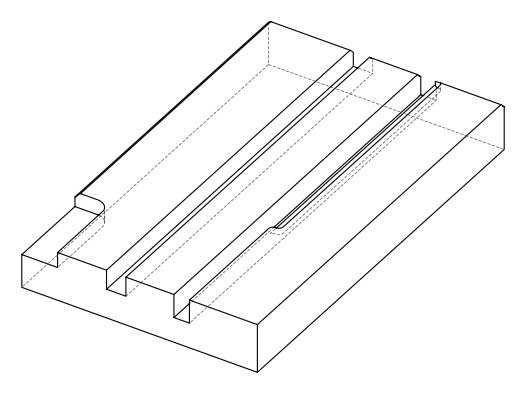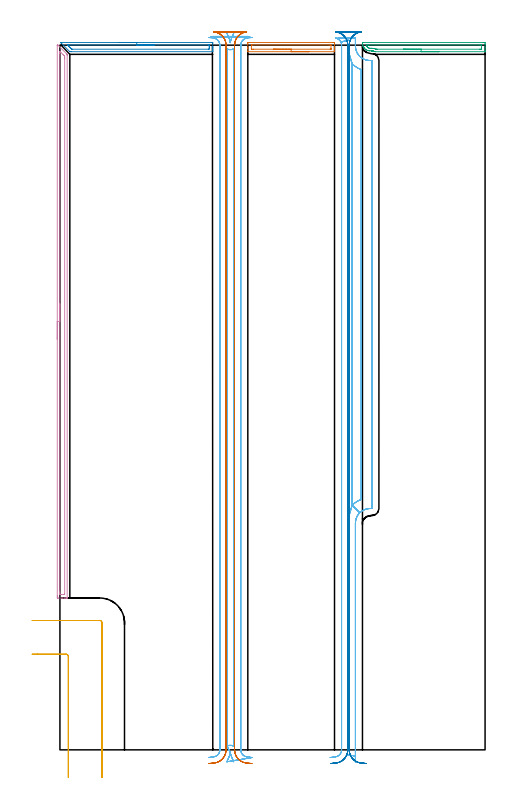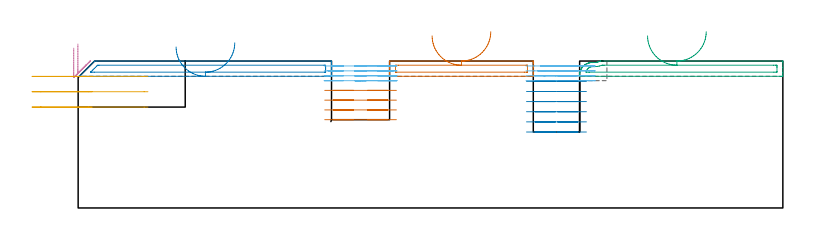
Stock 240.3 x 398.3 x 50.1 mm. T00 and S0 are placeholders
(PLAN: 8 operations, 3 tool changes, 53.5 min)
(1 AREA_MILL | FG_CHAMFER_SURFACE | UGT0205_001 | 0.97 min | 756 mm3)
(2 AREA_MILL_1 | FG_CHAMFER_SURFACE_1 | UGT0205_001 | 1.53 min | 1216 mm3)
(3 AREA_MILL_2 | FG_CHAMFER_SURFACE_2 | UGT0205_001 | 1.28 min | 984 mm3)
(4 AREA_MILL_3 | FG_CHAMFER_SURFACE_3 | UGT0205_001 | 5.16 min | 4904 mm3)
(5 MILL_CORNER_NOTCH_RECTANGULAR | CORNER_NOTCH_RECTANGULAR | UGT0201_109 | Follow Part, ap 6.35, ae 75% | 1.44 min | 48457 mm3)
(6 MILL_OPEN_POCKET | POCKET_OPEN | NXT0201_009 | Follow Part, ap 2, ae 75% | 25.68 min | 111094 mm3)
(7 MILL_RECTANGULAR_SLOT | SLOT_RECTANGULAR | UGT0201_133 | Follow Part, ap 3.75, ae 75% | 6.98 min | 104902 mm3)
(8 MILL_RECTANGULAR_SLOT_1 | SLOT_RECTANGULAR_1 | UGT0201_133 | Follow Part, ap 3.75, ae 75% | 10.43 min | 110136 mm3)
(TOOL UGT0205_001 | Chamfer Mill 20 x 3 x 45 deg. | D20 FL50 Z2)
(TOOL UGT0201_109 | End Mill 25.4 mm | D25.4 FL25 Z2)
(TOOL NXT0201_009 | ENDMILL 8mm [2P460-0800-NA 1630] | D8 FL26 Z6)
(TOOL UGT0201_133 | Carbide End Mill 15.0 | D15 FL30 Z4)
(OP 1 AREA_MILL)
G17 G21 G94 G90
T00 M6
G54
G17 G0 G90 X140.7 Y394.6 S1061 M3
G43 Z60.1 H0
G94 G1 X140.662 Z59.228 F250.
X140.548 Z58.363
X140.359 Z57.512
X140.097 Z56.68
X139.763 Z55.874
X139.36 Z55.1
X138.892 Z54.364
X138.36 Z53.672
X137.771 Z53.029
X137.128 Z52.44
X136.436 Z51.908
X135.7 Z51.44
X134.926 Z51.037
X134.12 Z50.703
X133.288 Z50.441
X132.436 Z50.252
X131.572 Z50.138
X130.7 Z50.1
X106.293
X106.21 Y394.606 Z50.092
X106.2 Y394.769 Z49.929
Y396.394 Z48.305
Y396.761 Z47.936
Y396.945 Z47.753
Y398.701 Z45.997
X106.205 Y399.395 Z45.299
X106.209 Y399.79 Z44.904
X106.333 Y399.794 Z44.902
X106.737 Y399.8 Z44.9
X154.254
X154.663 Y399.799 Z44.901
X155.066 Y399.794 Z44.902
X155.191 Y399.79 Z44.904
X155.2 Y399.395 Z45.299
Y398.701 Z45.997
Y398.517 Z46.18
Y396.761 Z47.936
Y396.394 Z48.305
Y395.372 Z49.327
Y395.005 Z49.693
X155.199 Y394.767 Z49.931
X155.19 Y394.606 Z50.092
X155.107 Y394.6 Z50.1
X130.7
Y396.014 Z48.686
X109.266
X108.512 Y396.016 Z48.684
X108.376 Y396.017 Z48.683
X108.21 Y396.021 Z48.679
X108.207 Y396.073 Z48.627
X108.202 Y396.189 Z48.511
X108.201 Y397.947 Z46.753
X108.205 Y398.256 Z46.444
X108.21 Y398.343 Z46.357
X108.214 Y398.38 Z46.32
X108.23 Y398.381 Z46.319
X108.323 Y398.383 Z46.317
X108.512 Y398.385 Z46.315
X108.645 Y398.386 Z46.314
X152.134
X152.888 Y398.384 Z46.316
X153.024 Y398.383 Z46.317
X153.19 Y398.379 Z46.321
X153.193 Y398.327 Z46.373
X153.198 Y398.211 Z46.489
X153.199 Y396.453 Z48.247
X153.194 Y396.144 Z48.556
X153.19 Y396.057 Z48.643
X153.186 Y396.02 Z48.68
X153.17 Y396.019 Z48.681
X153.077 Y396.017 Z48.683
X152.888 Y396.015 Z48.685
X152.755 Y396.014 Z48.686
X130.7
X129.828 Z48.724
X128.964 Z48.838
X128.112 Z49.026
X127.28 Z49.289
X126.474 Z49.623
X125.7 Z50.025
X124.964 Z50.494
X124.272 Z51.025
X123.629 Z51.615
X123.04 Z52.258
X122.508 Z52.95
X122.04 Z53.686
X121.637 Z54.46
X121.303 Z55.265
X121.041 Z56.098
X120.852 Z56.949
X120.738 Z57.814
X120.7 Z58.686
G0 Z60.1
M5
M2
(OP 2 AREA_MILL_1)
G17 G21 G94 G90
T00 M6
G54
G17 G0 G90 X33.4 Y399.8 S1061 M3
G43 Z60.1 H0
Z54.9
G94 G1 X33.438 Z54.028 F250.
X33.552 Z53.164
X33.741 Z52.312
X34.003 Z51.48
X34.337 Z50.674
X34.74 Z49.9
X35.209 Z49.164
X35.74 Z48.472
X36.329 Z47.829
X36.972 Z47.24
X37.664 Z46.709
X38.4 Z46.24
X39.174 Z45.837
X39.98 Z45.503
X40.812 Z45.241
X41.664 Z45.052
X42.529 Z44.938
X43.4 Z44.9
X85.794 Y399.799 Z44.901
X86.201 Y399.796 Z44.902
X86.39 Y399.791 Z44.905
X86.4 Y399.395 Z45.3
Y397.639 Z47.055
Y397.076 Z47.621
Y396.761 Z47.935
Y396.197 Z48.499
Y395.883 Z48.812
Y395.254 Z49.446
Y394.89 Z49.809
X86.398 Y394.743 Z49.949
X86.39 Y394.602 Z50.088
X86.24 Y394.6 Z50.1
X6.361
X5.595 Y394.605 Z50.091
X5.538 Y394.661 Z50.036
X5.469 Y394.73 Z49.968
X0.761 Y399.439 Z45.261
X0.56 Y399.642 Z45.058
X0.419 Y399.793 Z44.906
X0.56 Y399.8 Z44.9
X43.4
Y398.386 Z46.314
X84.009 Y398.385 Z46.315
X84.143
X84.361 Y398.38 Z46.32
X84.383 Y398.379 Z46.321
X84.39 Y398.369 Z46.331
X84.396 Y398.34 Z46.36
X84.398 Y398.312 Z46.388
X84.4 Y398.133 Z46.567
Y397.639 Z47.061
Y397.254 Z47.446
X84.398 Y396.761 Z47.939
X84.394 Y396.382 Z48.318
X84.379 Y396.021 Z48.679
X84.009 Y396.016 Z48.684
X83.874 Y396.015 Z48.685
X7.119
X6.741 Y396.019 Z48.681
X6.651 Y396.021 Z48.679
X6.53 Y396.131 Z48.569
X6.361 Y396.292 Z48.408
X5.889 Y396.761 Z47.939
X5.469 Y397.181 Z47.519
X5.011 Y397.639 Z47.061
X4.576 Y398.074 Z46.626
X4.351 Y398.306 Z46.394
X4.311 Y398.351 Z46.349
X4.29 Y398.379 Z46.321
X4.335 Y398.38 Z46.32
X4.576 Y398.384 Z46.316
X4.71 Y398.385 Z46.315
X5.469 Y398.386 Z46.314
X43.4
X44.272 Z46.352
X45.137 Z46.466
X45.988 Z46.655
X46.82 Z46.917
X47.626 Z47.251
X48.4 Z47.654
X49.136 Z48.123
X49.828 Z48.654
X50.471 Z49.243
X51.061 Z49.886
X51.592 Z50.578
X52.06 Z51.314
X52.463 Z52.088
X52.797 Z52.894
X53.059 Z53.726
X53.248 Z54.578
X53.362 Z55.443
X53.4 Z56.314
G0 Z60.1
M5
M2
(OP 3 AREA_MILL_2)
G17 G21 G94 G90
T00 M6
G54
G17 G0 G90 X214.169 Y394.6 S1061 M3
G43 Z60.1 H0
G94 G1 X214.131 Z59.228 F250.
X214.017 Z58.363
X213.828 Z57.512
X213.566 Z56.68
X213.232 Z55.874
X212.829 Z55.1
X212.36 Z54.364
X211.829 Z53.672
X211.24 Z53.029
X210.596 Z52.44
X209.904 Z51.908
X209.169 Z51.44
X208.395 Z51.037
X207.589 Z50.703
X206.757 Z50.441
X205.905 Z50.252
X205.04 Z50.138
X204.169 Z50.1
X178.168
X178.091 Y394.605 Z50.09
X178.042 Y394.622 Z50.075
X177.965 Y394.658 Z50.039
X177.524 Y394.839 Z49.86
X177.202 Y394.935 Z49.762
X177.072 Y394.974 Z49.724
X176.909 Y395.005 Z49.692
X176.839 Y395.018 Z49.678
X176.628 Y395.059 Z49.639
X176.404 Y395.084 Z49.614
X176.287 Y395.091 Z49.608
X176.23 Y395.093 Z49.603
X176.183 Y395.094 Z49.598
X176.134 Z49.596
X176.057 Y395.097 Z49.599
X175.889 Y395.099 Z49.6
X175.066 Y395.103 Z49.587
X175.062
X174.823 Y395.123 Z49.572
X174.623 Y395.152 Z49.546
X174.396 Y395.183 Z49.515
X174.218 Y395.22 Z49.48
X174.105 Y395.249 Z49.451
X174.045 Y395.264 Z49.435
X173.947 Y395.297 Z49.402
X173.77 Y395.357 Z49.341
X173.497 Y395.469 Z49.228
X173.041 Y395.708 Z48.991
X172.85 Y395.827 Z48.871
X172.821 Y395.846 Z48.852
X172.595 Y396.009 Z48.69
X172.442 Y396.135 Z48.563
X172.24 Y396.326 Z48.373
X172.117 Y396.457 Z48.242
X172.052 Y396.527 Z48.172
X171.963 Y396.634 Z48.066
X171.879 Y396.737 Z47.961
X171.861 Y396.761 Z47.937
X171.716 Y396.957 Z47.742
X171.684 Y397.007 Z47.692
X171.646 Y397.075 Z47.625
X171.52 Y397.305 Z47.394
X171.451 Y397.441 Z47.257
X171.363 Y397.639 Z47.059
X171.259 Y397.879 Z46.819
X171.135 Y398.313 Z46.386
X171.119 Y398.369 Z46.331
X171.046 Y398.755 Z45.945
X171.012 Y399.19 Z45.508
X171. Y399.792 Z44.906
X171.077 Y399.795 Z44.905
X171.281 Y399.8 Z44.9
X239.37
X239.778 Y399.798 Z44.902
X240.18 Y399.793
X240.291 Y399.79 Z44.904
X240.3 Y399.395 Z45.299
Y398.673 Z46.026
Y398.517 Z46.181
Y396.761 Z47.936
Y395.005 Z49.693
X240.299 Y394.741 Z49.958
X240.29 Y394.605 Z50.092
X240.221 Y394.6 Z50.1
X204.169
Y396.014 Z48.686
X179.366
X178.989 Y396.016 Z48.684
X178.801 Y396.019 Z48.681
X178.707 Y396.021 Z48.679
X178.612 Y396.036 Z48.664
X178.381 Y396.112 Z48.588
X177.725 Y396.304 Z48.396
X177.193 Y396.41 Z48.29
X176.839 Y396.461 Z48.239
X176.211 Y396.505 Z48.195
X176.004 Y396.513 Z48.187
X175.978
X175.303 Y396.527 Z48.173
X175.066 Y396.54 Z48.16
X174.867 Y396.567 Z48.133
X174.666 Y396.633 Z48.067
X174.408 Y396.761 Z47.939
X174.18 Y396.894 Z47.806
X173.987 Y397.048 Z47.652
X173.788 Y397.247 Z47.453
X173.616 Y397.453 Z47.247
X173.493 Y397.639 Z47.061
X173.293 Y398.017 Z46.683
X173.208 Y398.233 Z46.467
X173.195 Y398.276 Z46.424
X173.174 Y398.379 Z46.321
X173.293 Y398.382 Z46.318
X173.427 Y398.384 Z46.316
X174.18 Y398.386 Z46.314
X174.312
X237.252
X238.005 Y398.383 Z46.317
X238.143 Y398.381 Z46.319
X238.29 Y398.373 Z46.327
X238.293 Y398.331 Z46.369
X238.298 Y398.227 Z46.473
X238.299 Y396.761 Z47.939
X238.298 Y396.471 Z48.229
X238.29 Y396.177 Z48.523
X238.279 Y396.021 Z48.679
X238.193 Y396.019 Z48.681
X238.005 Y396.016 Z48.684
X237.872 Y396.015 Z48.685
X237.119 Y396.014 Z48.686
X204.169
X203.297 Z48.724
X202.432 Z48.838
X201.58 Z49.026
X200.748 Z49.289
X199.942 Z49.623
X199.169 Z50.026
X198.433 Z50.494
X197.741 Z51.025
X197.098 Z51.615
X196.508 Z52.258
X195.977 Z52.95
X195.508 Z53.686
X195.106 Z54.46
X194.772 Z55.266
X194.509 Z56.098
X194.321 Z56.949
X194.207 Z57.814
X194.169 Z58.686
G0 Z60.1
M5
M2
(OP 4 AREA_MILL_3)
G17 G21 G94 G90
T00 M6
G54
G17 G0 G90 X-1.5 Y232.11 S1061 M3
G43 Z60.1 H0
Z54.5
G94 G1 Y232.148 Z53.628 F250.
Y232.262 Z52.763
Y232.451 Z51.912
Y232.713 Z51.08
Y233.047 Z50.274
Y233.45 Z49.5
Y233.919 Z48.764
Y234.45 Z48.072
Y235.039 Z47.429
Y235.683 Z46.84
Y236.375 Z46.308
Y237.11 Z45.84
Y237.884 Z45.437
Y238.69 Z45.103
Y239.522 Z44.841
Y240.374 Z44.652
Y241.239 Z44.538
Y242.11 Z44.5
Y397.944
X-1.497 Y398.261 Z44.503
X-1.495 Y398.279 Z44.504
X-1.49 Y398.303 Z44.509
X-1.487 Y398.319 Z44.511
X-1.471 Y398.409 Z44.523
X-1.371 Y398.38 Z44.624
X-1.208 Y398.321 Z44.79
X-1.178 Y398.31 Z44.82
X-1.099 Y398.295 Z44.897
X-1.092 Y398.293 Z44.905
X3.971 Y393.231 Z49.967
X3.992 Y393.209 Z49.988
X4.099 Y393.095 Z50.086
X4.1 Y392.461 Z50.1
Y85.957
X4.097 Y85.81 Z50.088
X4.056 Y85.807 Z50.048
X3.695 Y85.8 Z49.695
X3.262 Z49.262
X2.635 Z48.63
X1.432 Z47.429
X0.855 Z46.849
X-0.926 Y85.801 Z45.07
X-1.176 Y85.803 Z44.82
X-1.491 Y85.807 Z44.505
X-1.493 Y85.835 Z44.503
X-1.499 Y86.403 Z44.501
X-1.5 Y86.979 Z44.5
Y242.11
X-0.086 Z45.914
Y393.404
X-0.083 Y394.246 Z45.917
X-0.081 Y394.291 Z45.919
X-0.035 Y394.774 Z45.965
X0.502 Y394.246 Z46.502
X1.745 Y393.005 Z47.745
X2.285 Y392.461 Z48.285
X2.635 Y392.103 Z48.635
X2.68 Y391.569 Z48.68
X2.683 Y391.521 Z48.683
X2.686 Y390.676 Z48.686
Y390.626
X2.685 Y88.087 Z48.685
X2.682 Y87.986 Z48.682
X2.677 Y87.81 Z48.677
X2.635 Y87.808 Z48.635
X2.131 Y87.801 Z48.131
X0.855 Z46.855
X0.349 Y87.803 Z46.349
X-0.035 Y87.81 Z45.965
X-0.079 Y88.188 Z45.921
X-0.082 Y88.235 Z45.918
X-0.086 Y89.08 Z45.914
Y89.131
Y242.11
Y242.982 Z45.952
Y243.847 Z46.066
Y244.699 Z46.255
Y245.531 Z46.517
Y246.337 Z46.851
Y247.11 Z47.254
Y247.846 Z47.723
Y248.538 Z48.254
Y249.181 Z48.843
Y249.771 Z49.486
Y250.302 Z50.178
Y250.771 Z50.914
Y251.173 Z51.688
Y251.507 Z52.494
Y251.77 Z53.326
Y251.958 Z54.178
Y252.072 Z55.043
Y252.11 Z55.914
G0 Z60.1
M5
M2
(OP 5 MILL_CORNER_NOTCH_RECTANGULAR)
G17 G21 G94 G90
T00 M6
G54
G17 G0 G90 X4.75 Y-15.7 S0 M3
G43 Z60.1 H0
Z44.867
G94 G1 Y-12.7 F250.
Y52.785 F500.
G3 X3.485 Y54.05 R1.27
G1 X-12.7
X-15.7 F250.
G0 Z60.1
X23.8 Y-15.7
Z44.867
G1 Y-12.7
Y71.8 F500.
G3 X22.5 Y73.1 R1.3
G1 X-12.7
X-15.7 F250.
G0 Z60.1
X4.75 Y-15.7
Z39.633
G1 Y-12.7
Y52.785 F500.
G3 X3.485 Y54.05 R1.27
G1 X-12.7
X-15.7 F250.
G0 Z60.1
X23.8 Y-15.7
Z39.633
G1 Y-12.7
Y71.8 F500.
G3 X22.5 Y73.1 R1.3
G1 X-12.7
X-15.7 F250.
G0 Z60.1
X4.75 Y-15.7
Z34.4
G1 Y-12.7
Y52.785 F500.
G3 X3.485 Y54.05 R1.27
G1 X-12.7
X-15.7 F250.
G0 Z60.1
X23.8 Y-15.7
Z34.4
G1 Y-12.7
Y71.8 F500.
G3 X22.5 Y73.1 R1.3
G1 X-12.7
X-15.7 F250.
G0 Z60.1
M5
M2
(OP 6 MILL_OPEN_POCKET)
G17 G21 G94 G90
T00 M6
G54
G17 G0 G90 X167. Y-7. S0 M3
G43 Z60.1 H1
Z48.425
G94 G1 Y-4. F250.
Y-3.452 F500.
X162.831 Y-2.891
X167. Y-3.452
Y128.2
G2 X169.425 Y134.022 R8.2
G1 X165.2 Y138.282
G2 X169.286 Y141.11 R14.2
X170.3 Y141.528 R14.2
G1 Y384.472
G2 X165.2 Y387.718 R14.2
G1 X163.642 Y392.707
X165.2 Y387.718
Y138.282
X163.642 Y133.293
X165.2 Y138.282
X169.425 Y134.022
G2 X175.2 Y136.4 R8.2
G1 X176.1
G3 X176.3 Y136.6 R0.2
G1 Y389.4
G3 X176.1 Y389.6 R0.2
G1 X175.2
G2 X167. Y397.8 R8.2
G1 Y402.22
G3 X166.203 Y402.3 R4.
G1 X160.035
G3 X157.617 Y401.487 R4.
G2 X158.839 Y399.96 R4.
G1 X162.835 Y401.166
X158.839 Y399.96
G2 X159.2 Y398.3 R4.
G1 Y0.
G2 X155.689 Y-3.97 R4.
G1 X152.711 Y-4.337 F250.
G0 X167. Y-7. Z46.75
G1 Y-4.
Y-3.452 F500.
X162.831 Y-2.891
X167. Y-3.452
Y128.2
G2 X169.425 Y134.022 R8.2
G1 X165.2 Y138.282
G2 X169.286 Y141.11 R14.2
X170.3 Y141.528 R14.2
G1 Y384.472
G2 X165.2 Y387.718 R14.2
G1 X163.642 Y392.707
X165.2 Y387.718
Y138.282
X163.642 Y133.293
X165.2 Y138.282
X169.425 Y134.022
G2 X175.2 Y136.4 R8.2
G1 X176.1
G3 X176.3 Y136.6 R0.2
G1 Y389.4
G3 X176.1 Y389.6 R0.2
G1 X175.2
G2 X167. Y397.8 R8.2
G1 Y402.3
X158.246
G3 X156.751 Y402.01 R4.
G1 X156.762 Y401.982
G2 X158.832 Y399.976 R4.
G1 X162.831 Y401.191
X158.832 Y399.976
G2 X159.2 Y398.3 R4.
G1 Y0.
G2 X155.689 Y-3.97 R4.
G1 X152.711 Y-4.337 F250.
G0 X167. Y-7. Z45.075
G1 Y-4.
Y-3.452 F500.
X162.831 Y-2.891
X167. Y-3.452
Y128.2
G2 X169.425 Y134.022 R8.2
G1 X165.2 Y138.282
G2 X170.3 Y141.528 R14.2
G1 Y384.472
G2 X165.2 Y387.718 R14.2
G1 X163.642 Y392.707
X165.2 Y387.718
Y138.282
X163.642 Y133.293
X165.2 Y138.282
X169.425 Y134.022
G2 X175.2 Y136.4 R8.2
G1 X176.1
G3 X176.3 Y136.6 R0.2
G1 Y389.4
G3 X176.1 Y389.6 R0.2
G1 X175.2
G2 X167. Y397.8 R8.2
G1 Y402.3
X155.896
X155.718 Y402.296
X155.72 Y402.266
G2 X158.832 Y399.976 R4.
G1 X162.831 Y401.191
X158.832 Y399.976
G2 X159.2 Y398.3 R4.
G1 Y0.
G2 X155.689 Y-3.97 R4.
G1 X152.711 Y-4.337 F250.
G0 X167. Y-7. Z43.4
G1 Y-4.
Y-3.452 F500.
X162.831 Y-2.891
X167. Y-3.452
Y128.2
G2 X169.425 Y134.022 R8.2
G1 X165.2 Y138.282
G2 X170.3 Y141.528 R14.2
G1 Y384.472
G2 X165.2 Y387.718 R14.2
G1 X163.642 Y392.707
X165.2 Y387.718
Y138.282
X163.642 Y133.293
X165.2 Y138.282
X169.425 Y134.022
G2 X175.2 Y136.4 R8.2
G1 X176.1
G3 X176.3 Y136.6 R0.2
G1 Y389.4
G3 X176.1 Y389.6 R0.2
G1 X175.2
G2 X167. Y397.8 R8.2
G1 Y402.3
X155.689
Y402.27
G2 X158.832 Y399.976 R4.
G1 X162.831 Y401.191
X158.832 Y399.976
G2 X159.2 Y398.3 R4.
G1 Y0.
G2 X155.689 Y-3.97 R4.
G1 X152.711 Y-4.337 F250.
G0 Z60.1
X94.365 Y405.05
Z48.425
G1 X95.565 Y402.3
G2 X96.3 Y399.711 R10.
X97.035 Y402.3 R10.
G1 X98.235 Y405.05
G0 Z60.1
Y-6.75
Z48.425
G1 X97.035 Y-4.
G2 X96.3 Y-1.411 R10. F500.
G1 X94.4 Y2.109
Y396.191
G3 X98.2 Y396.191 R4.
G1 Y2.109
G3 X94.4 Y2.109 R4.
G1 X96.3 Y-1.411
G2 X95.565 Y-4. R10.
G1 X94.365 Y-6.75 F250.
X108.689 Y-4.337
X105.711 Y-3.97
G2 X102.2 Y0. R4. F500.
G1 Y398.3
G2 X103.799 Y401.499 R4.
G1 X106.198 Y403.3 F250.
X86.426
X88.816 Y401.488
G2 X90.4 Y398.3 R4. F500.
G1 Y0.
G2 X86.889 Y-3.97 R4.
G1 X83.911 Y-4.337 F250.
G0 Z60.1
X94.365 Y405.05
Z46.75
G1 X95.565 Y402.3
G2 X96.3 Y399.711 R10.
X97.035 Y402.3 R10.
G1 X98.235 Y405.05
G0 Z60.1
Y-6.75
Z46.75
G1 X97.035 Y-4.
G2 X96.3 Y-1.411 R10. F500.
G1 X94.4 Y2.109
Y396.191
G3 X98.2 Y396.191 R4.
G1 Y2.109
G3 X94.4 Y2.109 R4.
G1 X96.3 Y-1.411
G2 X95.565 Y-4. R10.
G1 X94.365 Y-6.75 F250.
X108.689 Y-4.337
X105.711 Y-3.97
G2 X102.2 Y0. R4. F500.
G1 Y398.3
G2 X104.662 Y401.992 R4.
G1 X107.431 Y403.146 F250.
X85.184 Y403.15
X87.949 Y401.988
G2 X90.4 Y398.3 R4. F500.
G1 Y0.
G2 X86.889 Y-3.97 R4.
G1 X83.911 Y-4.337 F250.
G0 Z60.1
X94.365 Y405.05
Z45.075
G1 X95.565 Y402.3
G2 X96.3 Y399.711 R10.
X97.035 Y402.3 R10.
G1 X98.235 Y405.05
G0 Z60.1
Y-6.75
Z45.075
G1 X97.035 Y-4.
G2 X96.3 Y-1.411 R10. F500.
G1 X94.4 Y2.109
Y396.191
G3 X98.2 Y396.191 R4.
G1 Y2.109
G3 X94.4 Y2.109 R4.
G1 X96.3 Y-1.411
G2 X95.565 Y-4. R10.
G1 X94.365 Y-6.75 F250.
X108.689 Y-4.337
X105.711 Y-3.97
G2 X102.2 Y0. R4. F500.
G1 Y398.3
G2 X105.711 Y402.27 R4.
G1 X108.688 Y402.637 F250.
X83.952 Y402.66
X86.926 Y402.265
G2 X90.4 Y398.3 R4. F500.
G1 Y0.
G2 X86.889 Y-3.97 R4.
G1 X83.911 Y-4.337 F250.
G0 Z60.1
X94.365 Y405.05
Z43.4
G1 X95.565 Y402.3
G2 X96.3 Y399.711 R10.
X97.035 Y402.3 R10.
G1 X98.235 Y405.05
G0 Z60.1
Y-6.75
Z43.4
G1 X97.035 Y-4.
G2 X96.3 Y-1.411 R10. F500.
G1 X94.4 Y2.109
Y396.191
G3 X98.2 Y396.191 R4.
G1 Y2.109
G3 X94.4 Y2.109 R4.
G1 X96.3 Y-1.411
G2 X95.565 Y-4. R10.
G1 X94.365 Y-6.75 F250.
X108.689 Y-4.337
X105.711 Y-3.97
G2 X102.2 Y0. R4. F500.
G1 Y398.3
G2 X105.711 Y402.27 R4.
G1 X108.688 Y402.637 F250.
X83.912
X86.889 Y402.27
G2 X90.4 Y398.3 R4. F500.
G1 Y0.
G2 X86.889 Y-3.97 R4.
G1 X83.911 Y-4.337 F250.
G0 Z60.1
M5
M2
(OP 7 MILL_RECTANGULAR_SLOT)
G17 G21 G94 G90
T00 M6
G54
G17 G0 G90 X108.518 Y-7.738 S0 M3
G43 Z60.104 H0
Z40.1
G94 G1 X105.53 Y-7.47 F250.
G2 X98.7 Y0. R7.5 F500.
G1 Y398.3
G2 X105.53 Y405.77 R7.5
G1 Y405.8
X87.07
Y405.77
G2 X93.9 Y398.3 R7.5
G1 Y0.
G2 X87.07 Y-7.47 R7.5
G1 X84.082 Y-7.738 F250.
G0 X108.518 Z36.767
G1 X105.53 Y-7.47
G2 X98.7 Y0. R7.5 F500.
G1 Y398.3
G2 X105.53 Y405.77 R7.5
G1 Y405.8
X87.07
Y405.77
G2 X93.9 Y398.3 R7.5
G1 Y0.
G2 X87.07 Y-7.47 R7.5
G1 X84.082 Y-7.738 F250.
G0 X108.518 Z33.433
G1 X105.53 Y-7.47
G2 X98.7 Y0. R7.5 F500.
G1 Y398.3
G2 X105.53 Y405.77 R7.5
G1 Y405.8
X87.07
Y405.77
G2 X93.9 Y398.3 R7.5
G1 Y0.
G2 X87.07 Y-7.47 R7.5
G1 X84.082 Y-7.738 F250.
G0 X108.518 Z30.1
G1 X105.53 Y-7.47
G2 X98.7 Y0. R7.5 F500.
G1 Y398.3
G2 X105.53 Y405.77 R7.5
G1 Y405.8
X87.07
Y405.77
G2 X93.9 Y398.3 R7.5
G1 Y0.
G2 X87.07 Y-7.47 R7.5
G1 X84.082 Y-7.738 F250.
G0 Z60.104
M5
M2
(OP 8 MILL_RECTANGULAR_SLOT_1)
G17 G21 G94 G90
T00 M6
G54
G17 G0 G90 X173.318 Y-7.738 S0 M3
G43 Z60.104 H0
Z43.188
G94 G1 X170.33 Y-7.47 F250.
G2 X163.5 Y0. R7.5 F500.
G1 Y398.3
G2 X170.33 Y405.77 R7.5
G1 Y405.8
X155.87
Y405.77
G2 X162.7 Y398.3 R7.5
G1 Y0.
G2 X155.87 Y-7.47 R7.5
G1 X152.882 Y-7.738 F250.
G0 X173.318 Z39.731
G1 X170.33 Y-7.47
G2 X163.5 Y0. R7.5 F500.
G1 Y398.3
G2 X170.33 Y405.77 R7.5
G1 Y405.8
X155.87
Y405.77
G2 X162.7 Y398.3 R7.5
G1 Y0.
G2 X155.87 Y-7.47 R7.5
G1 X152.882 Y-7.738 F250.
G0 X173.318 Z36.273
G1 X170.33 Y-7.47
G2 X163.5 Y0. R7.5 F500.
G1 Y398.3
G2 X170.33 Y405.77 R7.5
G1 Y405.8
X155.87
Y405.77
G2 X162.7 Y398.3 R7.5
G1 Y0.
G2 X155.87 Y-7.47 R7.5
G1 X152.882 Y-7.738 F250.
G0 X173.318 Z32.815
G1 X170.33 Y-7.47
G2 X163.5 Y0. R7.5 F500.
G1 Y398.3
G2 X170.33 Y405.77 R7.5
G1 Y405.8
X155.87
Y405.77
G2 X162.7 Y398.3 R7.5
G1 Y0.
G2 X155.87 Y-7.47 R7.5
G1 X152.882 Y-7.738 F250.
G0 X173.318 Z29.358
G1 X170.33 Y-7.47
G2 X163.5 Y0. R7.5 F500.
G1 Y398.3
G2 X170.33 Y405.77 R7.5
G1 Y405.8
X155.87
Y405.77
G2 X162.7 Y398.3 R7.5
G1 Y0.
G2 X155.87 Y-7.47 R7.5
G1 X152.882 Y-7.738 F250.
G0 X173.318 Z25.9
G1 X170.33 Y-7.47
G2 X163.5 Y0. R7.5 F500.
G1 Y398.3
G2 X170.33 Y405.77 R7.5
G1 Y405.8
X155.87
Y405.77
G2 X162.7 Y398.3 R7.5
G1 Y0.
G2 X155.87 Y-7.47 R7.5
G1 X152.882 Y-7.738 F250.
G0 Z60.104
M5
M2
